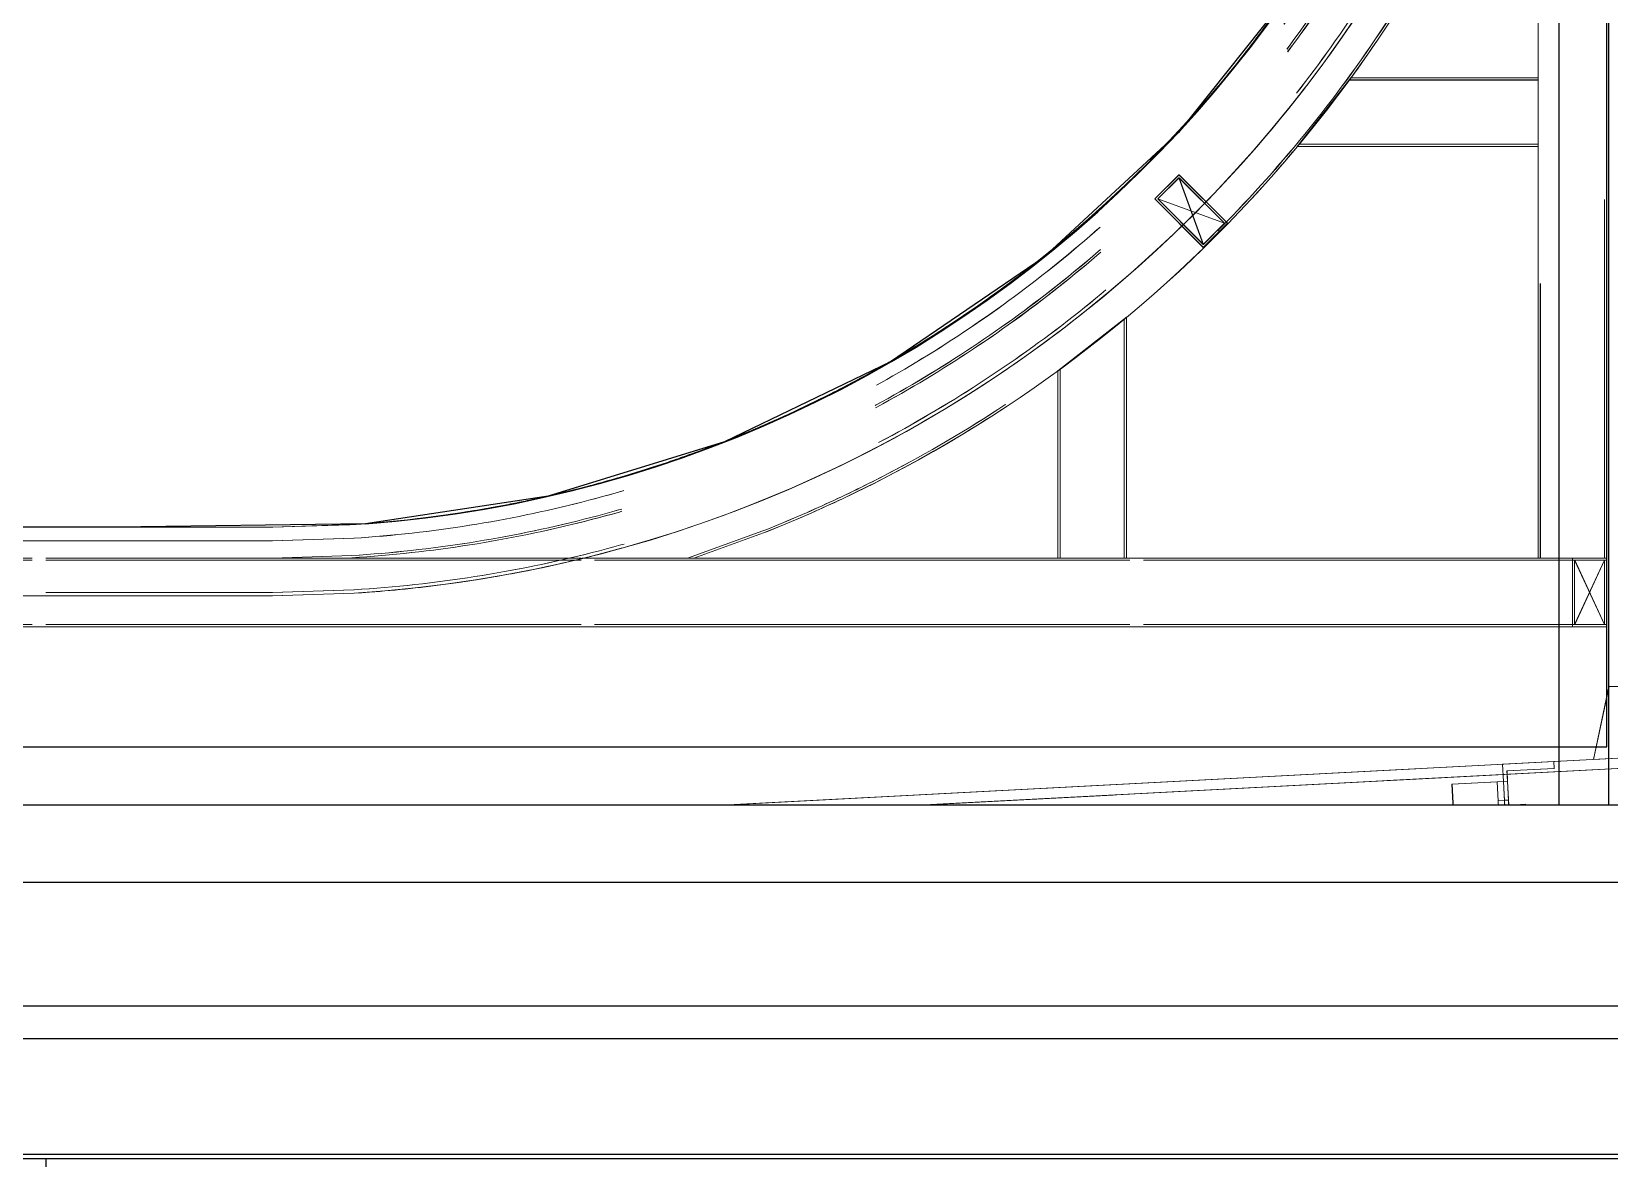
# Model space of a CAD drawing. Header units: millimetres. Extents: x 652937 to 1670132, y 1473552 to 2851037.
# Drawn here: x 816160 to 818460, y 1517620 to 1519263 of the extents above; entities that cross this region are included whole.
import ezdxf
from ezdxf.xclip import XClip

# ---------------------------------------------------------------- set-up
doc = ezdxf.new("R2010")
doc.units = ezdxf.units.MM
doc.header["$XCLIPFRAME"] = 0
doc.linetypes.add('XKITLINE00', pattern=[0])
doc.linetypes.add('XKITLINE02', pattern=[4, 2, -2])
doc.layers.add('000 - 0_HIDE_OBJ_FRAMING_DEF_SUB', color=1, linetype='Continuous', plot=False)
for name, color, linetype, lineweight in [('A-230-M_FLOOR', 2, 'Continuous', 25), ('A-CANOPY', 1, 'Continuous', 25), ('Bolt', 7, 'Continuous', 0), ('Part', 2, 'Continuous', 0), ('Vertical Circulation', 7, 'Continuous', 9)]:
    doc.layers.add(name, color=color, linetype=linetype, lineweight=lineweight)

# ---------------------------------------------------------------- blocks, each defined once
blk = doc.blocks.new('E4')
at = {"layer": '000 - 0_HIDE_OBJ_FRAMING_DEF_SUB'}
blk.add_lwpolyline([(-1567668.2, 114870), (-1567741.2, 114870), (-1567741.2, 105550), (-1567668.2, 105550)], close=True, dxfattribs=at)
blk = doc.blocks.new('*A20251517')
at = {"layer": 'Part', "linetype": 'XKITLINE02', "lineweight": 0}
for p, q in [((652.534204, 26.818121), (647.284207, 26.818121)), ((653.122833, 26.837389), (653.111288, 26.837011)), ((652.534204, 26.718121), (647.284207, 26.718121)), ((652.534204, 26.718121), (653.129373, 26.737603))]:
    blk.add_line(p, q, dxfattribs=at)
at = {"layer": 'Part', "linetype": 'XKITLINE00', "lineweight": 0}
blk.add_line((653.111288, 26.837011), (652.534204, 26.818121), dxfattribs=at)
at = {"layer": 'Part', "linetype": 'XKITLINE02', "lineweight": 0}
for radius, start, end in [(9.099993, 273.749874, 356.249995), (8.999993, 321.497964, 323.225508), (8.999993, 317.815545, 319.545902), (8.999993, 314.134329, 315.865543), (8.999993, 310.454048, 312.184236), (8.999993, 306.774508, 308.501708), (8.999993, 303.095567, 304.817577), (8.999993, 299.417466, 301.131274), (8.999993, 295.739362, 297.441934), (8.999993, 292.061602, 293.748154), (8.999993, 288.384133, 290.047513), (8.999993, 284.706912, 286.335439), (8.999993, 281.029904, 282.60213), (8.999993, 277.35308, 278.822102), (8.999993, 273.749874, 274.901874)]:
    blk.add_arc((652.534225, 35.818114), radius, start, end, dxfattribs=at)
at = {"layer": 'Part', "linetype": 'XKITLINE00', "lineweight": 0}
for start, end in [(319.545902, 321.497964), (315.865543, 317.815545), (312.184236, 314.134329), (308.501708, 310.454048), (304.817577, 306.774508), (301.131274, 303.095567), (297.441934, 299.417466), (293.748154, 295.739362), (290.047513, 292.061602), (286.335439, 288.384133), (282.60213, 284.706912), (278.822102, 281.029904), (274.901874, 277.35308)]:
    blk.add_arc((652.534225, 35.818114), 8.999993, start, end, dxfattribs=at)
blk = doc.blocks.new('*A20261518')
at = {"layer": 'Part', "linetype": 'XKITLINE00', "lineweight": 0}
for p, q in [((647.284203, 26.818121), (652.534208, 26.818121)), ((653.099323, 26.83588), (652.534208, 26.818121)), ((652.534208, 26.318121), (653.130718, 26.336867)), ((647.284203, 26.318121), (652.534208, 26.318121))]:
    blk.add_line(p, q, dxfattribs=at)
at = {"layer": 'Part', "linetype": 'XKITLINE02', "lineweight": 0}
for p, q in [((652.534208, 26.818121), (652.534213, 26.818121)), ((652.534209, 26.818121), (653.099323, 26.83588)), ((653.099327, 26.83588), (652.534213, 26.818121)), ((652.534213, 26.818121), (653.099327, 26.83588)), ((647.284203, 26.343121), (652.534213, 26.343121)), ((653.129148, 26.361818), (652.534209, 26.343121)), ((652.534213, 26.343121), (653.129153, 26.361818)), ((653.130723, 26.336867), (652.534213, 26.318121)), ((652.534208, 26.318121), (652.534213, 26.318121))]:
    blk.add_line(p, q, dxfattribs=at)
at = {"layer": 'Part', "linetype": 'XKITLINE00', "lineweight": 0}
for radius in [9.000005, 9.500005]:
    blk.add_arc((652.534208, 35.818126), radius, 273.599995, 356.399881, dxfattribs=at)
at = {"layer": 'Part', "linetype": 'XKITLINE02', "lineweight": 0}
for centre, radius in [((652.534209, 35.818126), 9.000005), ((652.534213, 35.818126), 9.000005), ((652.534213, 35.818126), 9.000005), ((652.534209, 35.818126), 9.475005), ((652.534213, 35.818126), 9.475005), ((652.534213, 35.818126), 9.500005)]:
    blk.add_arc(centre, radius, 273.599995, 356.399881, dxfattribs=at)
blk = doc.blocks.new('*A20671558')
at = {"layer": 'Part', "linetype": 'XKITLINE02', "lineweight": 0}
for p, q in [((648.676025, 24.343026), (662.776018, 25.081973)), ((662.776018, 23.668126), (648.676025, 23.668126))]:
    blk.add_line(p, q, dxfattribs=at)
blk = doc.blocks.new('*A20681559')
at = {"layer": 'Part', "linetype": 'XKITLINE00', "lineweight": 0}
for p, q in [((648.676022, 23.618126), (662.776022, 23.618126)), ((649.050994, 23.668126), (662.776022, 23.668126))]:
    blk.add_line(p, q, dxfattribs=at)
blk = doc.blocks.new('*A20691560')
at = {"layer": 'Part', "linetype": 'XKITLINE00', "lineweight": 0}
for p, q in [((648.676022, 24.418126), (662.776022, 25.157076)), ((662.776022, 25.081973), (650.068044, 24.415976))]:
    blk.add_line(p, q, dxfattribs=at)
blk = doc.blocks.new('*A20701561')
at = {"layer": 'Part', "linetype": 'XKITLINE02', "lineweight": 0}
for p, q in [((648.784211, 26.593119), (654.7918, 26.593119)), ((648.784211, 26.577119), (662.259222, 26.577119)), ((662.259222, 26.093119), (662.259222, 26.593119)), ((648.784211, 26.109119), (662.259222, 26.109119))]:
    blk.add_line(p, q, dxfattribs=at)
at = {"layer": 'Part', "linetype": 'XKITLINE00', "lineweight": 0}
for p, q in [((654.7918, 26.593119), (662.259221, 26.593119)), ((662.259221, 26.593119), (662.259222, 26.593119)), ((662.259221, 26.593119), (662.259221, 26.093119)), ((648.784211, 26.093119), (662.259222, 26.093119))]:
    blk.add_line(p, q, dxfattribs=at)
blk = doc.blocks.new('*A20711562')
at = {"layer": 'Part', "linetype": 'XKITLINE02', "lineweight": 0}
for p, q in [((661.759221, 37.205614), (662.034214, 37.205614)), ((661.759221, 37.205614), (661.759221, 33.560559)), ((661.759222, 37.205614), (661.759222, 26.593119)), ((661.775221, 26.593119), (661.775221, 37.205614)), ((661.775222, 26.593119), (661.775222, 37.205614)), ((662.243221, 26.593119), (662.243221, 37.205614)), ((662.243222, 37.205614), (662.243222, 26.593119)), ((662.259222, 37.205614), (662.259221, 37.205614)), ((662.259222, 37.205614), (662.259222, 26.593119)), ((662.259221, 26.593119), (662.259222, 26.593119))]:
    blk.add_line(p, q, dxfattribs=at)
at = {"layer": 'Part', "linetype": 'XKITLINE00', "lineweight": 0}
for p, q in [((662.259221, 37.205614), (662.034214, 37.205614)), ((662.259222, 37.205614), (662.259221, 37.205614)), ((662.259221, 26.593119), (662.259221, 37.205614)), ((661.759221, 33.560559), (661.759221, 26.593119)), ((661.759222, 26.593119), (661.759221, 26.593119)), ((661.759221, 26.593119), (662.259221, 26.593119)), ((662.259222, 26.593119), (662.259221, 26.593119))]:
    blk.add_line(p, q, dxfattribs=at)
blk = doc.blocks.new('*A20721563')
at = {"layer": 'Part', "linetype": 'XKITLINE02', "lineweight": 0}
for p, q in [((661.759201, 35.818117), (661.740998, 35.238875)), ((661.741, 35.238875), (661.759203, 35.818117)), ((661.759201, 35.818117), (661.759201, 33.560473)), ((661.759203, 35.818117), (661.759201, 35.818117)), ((661.759203, 35.818117), (661.759203, 32.746197)), ((661.756967, 35.23787), (661.759202, 35.308989)), ((661.759203, 35.308989), (661.756968, 35.23787)), ((661.759202, 35.308989), (661.759203, 35.308989)), ((661.759202, 32.793407), (661.561402, 32.243997)), ((661.561403, 32.243997), (661.759203, 32.793407)), ((661.759203, 32.793407), (661.759202, 32.793407)), ((661.759203, 32.746197), (661.576279, 32.238107)), ((656.108324, 26.790919), (655.558913, 26.593119)), ((655.558914, 26.593119), (656.108325, 26.790919)), ((656.114215, 26.776043), (655.606125, 26.593119)), ((653.113446, 26.611323), (652.534203, 26.593119)), ((652.534203, 26.593119), (654.791801, 26.593119)), ((652.534205, 26.593119), (653.113447, 26.611323)), ((653.043326, 26.593119), (653.11445, 26.595354)), ((653.043328, 26.593119), (653.043326, 26.593119)), ((653.114452, 26.595354), (653.043328, 26.593119))]:
    blk.add_line(p, q, dxfattribs=at)
at = {"layer": 'Part', "linetype": 'XKITLINE00', "lineweight": 0}
for p, q in [((661.759201, 33.560473), (661.759201, 32.746197)), ((661.576278, 32.238107), (661.759201, 32.746197)), ((661.759201, 32.746197), (661.759203, 32.746197)), ((655.606124, 26.593119), (656.114214, 26.776043)), ((654.791801, 26.593119), (655.606124, 26.593119)), ((655.606124, 26.593119), (655.606125, 26.593119))]:
    blk.add_line(p, q, dxfattribs=at)
at = {"layer": 'Part', "linetype": 'XKITLINE02', "lineweight": 0}
for centre, radius, start, end in [((652.534203, 35.818118), 9.224998, 273.600001, 356.399999), ((652.534205, 35.818118), 9.224998, 273.600001, 356.399999), ((652.534203, 35.818118), 9.240998, 273.600001, 356.399999), ((652.534205, 35.818118), 9.240998, 273.600001, 356.399999), ((652.534203, 35.818118), 9.708998, 291.600001, 338.399999), ((652.534205, 35.818118), 9.708998, 291.600001, 338.399999), ((652.534205, 35.818118), 9.724998, 291.600001, 338.399999)]:
    blk.add_arc(centre, radius, start, end, dxfattribs=at)
at = {"layer": 'Part', "linetype": 'XKITLINE00', "lineweight": 0}
blk.add_arc((652.534203, 35.818118), 9.724998, 291.600001, 338.399999, dxfattribs=at)
blk = doc.blocks.new('*A20781569')
at = {"layer": 'Part', "linetype": 'XKITLINE02', "lineweight": 0}
for p, q in [((662.009229, 26.593119), (662.009222, 26.593119)), ((662.259229, 26.593119), (662.009222, 26.593119)), ((662.009222, 26.593119), (662.009222, 26.093119)), ((662.243222, 26.109119), (662.025222, 26.577119)), ((662.025222, 26.109119), (662.243222, 26.577119)), ((662.025229, 26.577119), (662.025222, 26.577119)), ((662.025222, 26.109119), (662.025222, 26.577119)), ((662.025222, 26.577119), (662.243222, 26.577119)), ((662.025229, 26.109119), (662.243229, 26.577119)), ((662.243229, 26.109119), (662.025229, 26.577119)), ((662.243229, 26.577119), (662.243222, 26.577119)), ((662.243222, 26.577119), (662.243222, 26.109119)), ((662.259222, 26.093119), (662.259222, 26.593119)), ((662.025229, 26.109119), (662.025222, 26.109119)), ((662.243222, 26.109119), (662.025222, 26.109119)), ((662.243229, 26.109119), (662.243222, 26.109119)), ((662.009222, 26.093119), (662.259229, 26.093119))]:
    blk.add_line(p, q, dxfattribs=at)
blk = doc.blocks.new('*A20861577')
at = {"layer": 'Part', "linetype": 'XKITLINE02', "lineweight": 0}
for p, q in [((661.131901, 24.945729), (661.506387, 24.965355)), ((661.50639, 24.965355), (661.461449, 24.963)), ((661.492851, 24.363822), (661.461449, 24.963)), ((661.492853, 24.363822), (661.461451, 24.963)), ((661.506387, 24.965355), (661.50639, 24.965355)), ((661.506387, 24.965355), (661.537789, 24.366178)), ((661.50639, 24.965355), (661.537791, 24.366178)), ((661.131901, 24.945729), (661.163303, 24.346552)), ((661.163303, 24.346552), (661.537789, 24.366178)), ((661.537791, 24.366178), (661.492851, 24.363822)), ((661.537791, 24.366178), (661.537789, 24.366178))]:
    blk.add_line(p, q, dxfattribs=at)
blk = doc.blocks.new('*A20871578')
at = {"layer": 'Part', "linetype": 'XKITLINE00', "lineweight": 0}
for p, q in [((661.131901, 24.945729), (661.506385, 24.965355)), ((661.492848, 24.363822), (661.461446, 24.963)), ((661.537786, 24.366178), (661.506385, 24.965355)), ((661.506385, 24.965355), (661.506387, 24.965355)), ((661.131901, 24.945729), (661.163302, 24.346552)), ((661.537786, 24.366178), (661.163302, 24.346552)), ((661.537788, 24.366178), (661.537786, 24.366178))]:
    blk.add_line(p, q, dxfattribs=at)
at = {"layer": 'Part', "linetype": 'XKITLINE02', "lineweight": 0}
for p, q in [((661.49285, 24.363822), (661.461448, 24.963)), ((661.506385, 24.965355), (661.506387, 24.965355)), ((661.537788, 24.366178), (661.506387, 24.965355)), ((661.537786, 24.366178), (661.537788, 24.366178))]:
    blk.add_line(p, q, dxfattribs=at)
blk = doc.blocks.new('*A20881579')
at = {"layer": 'Bolt', "linetype": 'XKITLINE02', "lineweight": 0}
for p, q in [((661.431149, 24.786202), (661.670425, 24.798658)), ((661.468746, 24.825709), (661.513685, 24.828049)), ((661.472645, 24.750811), (661.517584, 24.75315)), ((661.51368, 24.828049), (661.543639, 24.829608)), ((661.517579, 24.75315), (661.547539, 24.75471)), ((661.444146, 24.53654), (661.683422, 24.548996)), ((661.481743, 24.576048), (661.526682, 24.578387)), ((661.485642, 24.501149), (661.530581, 24.503488)), ((661.526677, 24.578387), (661.556636, 24.579946)), ((661.530576, 24.503488), (661.560536, 24.505048))]:
    blk.add_line(p, q, dxfattribs=at)
blk = doc.blocks.new('*A20931584')
at = {"layer": 'Part', "linetype": 'XKITLINE00', "lineweight": 0}
for p, q in [((662.276018, 25.657073), (662.162911, 25.124942)), ((662.776018, 25.657073), (662.276018, 25.657073))]:
    blk.add_line(p, q, dxfattribs=at)
at = {"layer": 'Part', "linetype": 'XKITLINE02', "lineweight": 0}
for p, q in [((662.776018, 25.157073), (662.776018, 25.657073)), ((662.776018, 25.657073), (662.776018, 25.157073)), ((662.162911, 25.124942), (662.776018, 25.157073))]:
    blk.add_line(p, q, dxfattribs=at)
blk = doc.blocks.new('*A20971588')
at = {"layer": 'Part', "linetype": 'XKITLINE00', "lineweight": 0}
for p, q in [((660.004476, 29.593119), (660.395075, 30.093119)), ((660.395075, 30.093119), (661.759221, 30.093119)), ((661.759222, 30.093119), (661.759221, 30.093119)), ((661.759221, 30.093119), (661.759221, 29.593119)), ((660.004476, 29.593119), (661.759221, 29.593119)), ((661.759221, 29.593119), (661.759222, 29.593119))]:
    blk.add_line(p, q, dxfattribs=at)
at = {"layer": 'Part', "linetype": 'XKITLINE02', "lineweight": 0}
for p, q in [((660.004477, 29.593119), (660.395077, 30.093119)), ((661.759222, 30.077119), (660.382576, 30.077119)), ((661.759221, 30.093119), (661.759222, 30.093119)), ((661.759222, 30.077119), (661.759221, 30.077119)), ((661.759222, 29.593119), (661.759222, 30.093119)), ((660.016975, 29.609119), (661.759222, 29.609119)), ((661.759221, 29.609119), (661.759222, 29.609119)), ((661.759221, 29.593119), (661.759222, 29.593119))]:
    blk.add_line(p, q, dxfattribs=at)
blk = doc.blocks.new('*A21061597')
at = {"layer": 'Part', "linetype": 'XKITLINE00', "lineweight": 0}
blk.add_line((661.49984, 25.09025), (661.874333, 25.109876), dxfattribs=at)
at = {"layer": 'Part', "linetype": 'XKITLINE02', "lineweight": 0}
for p, q in [((661.506382, 24.965421), (661.49984, 25.09025)), ((661.876943, 25.059944), (661.874326, 25.109876)), ((661.506379, 24.965421), (661.536341, 24.966991)), ((661.539089, 24.341278), (661.506379, 24.965421)), ((661.506379, 24.965421), (661.506382, 24.965421)), ((661.532416, 25.041888), (661.87695, 25.059944)), ((661.532416, 25.041888), (661.536341, 24.966991)), ((661.536341, 24.966991), (661.536338, 24.966991)), ((661.566431, 24.392779), (661.536338, 24.966991)), ((661.910959, 24.410835), (661.566431, 24.392779)), ((661.566441, 24.392779), (661.566431, 24.392779)), ((661.910968, 24.410835), (661.910959, 24.410835)), ((661.913575, 24.360904), (661.910959, 24.410835)), ((661.539089, 24.341278), (661.913575, 24.360904)), ((661.539099, 24.341278), (661.539089, 24.341278)), ((661.913585, 24.360904), (661.913575, 24.360904))]:
    blk.add_line(p, q, dxfattribs=at)
blk = doc.blocks.new('*A22101701')
at = {"layer": 'Part', "linetype": 'XKITLINE02', "lineweight": 0}
for p, q in [((659.142255, 29.386837), (658.965479, 29.21006)), ((658.988106, 29.21006), (659.142255, 29.364209)), ((659.495809, 29.033283), (659.142255, 29.386837)), ((659.142262, 29.386837), (659.142255, 29.386837)), ((659.319032, 28.879134), (659.142255, 29.364209)), ((659.142262, 29.364209), (659.142255, 29.364209)), ((659.142255, 29.364209), (659.473181, 29.033283)), ((659.319039, 28.879134), (659.142262, 29.364209)), ((658.965486, 29.21006), (658.965479, 29.21006)), ((658.965479, 29.21006), (659.319032, 28.856507)), ((658.988106, 29.21006), (659.473181, 29.033283)), ((658.988113, 29.21006), (658.988106, 29.21006)), ((659.319032, 28.879134), (658.988106, 29.21006)), ((658.988113, 29.21006), (659.473188, 29.033283)), ((659.473181, 29.033283), (659.319032, 28.879134)), ((659.319032, 28.856507), (659.495809, 29.033283)), ((659.473188, 29.033283), (659.473181, 29.033283)), ((659.495816, 29.033283), (659.495809, 29.033283)), ((659.319039, 28.879134), (659.319032, 28.879134)), ((659.319039, 28.856507), (659.319032, 28.856507))]:
    blk.add_line(p, q, dxfattribs=at)
blk = doc.blocks.new('*A22111702')
at = {"layer": 'Part', "linetype": 'XKITLINE00', "lineweight": 0}
for p, q in [((658.259221, 27.95726), (658.759221, 28.347864)), ((658.759221, 26.593119), (658.759221, 28.347864)), ((658.759221, 28.347864), (658.759222, 28.347864)), ((658.259221, 26.593119), (658.259221, 27.95726)), ((658.259222, 27.95726), (658.259221, 27.95726)), ((658.259222, 26.593119), (658.259221, 26.593119)), ((658.759221, 26.593119), (658.259221, 26.593119)), ((658.759222, 26.593119), (658.759221, 26.593119))]:
    blk.add_line(p, q, dxfattribs=at)
at = {"layer": 'Part', "linetype": 'XKITLINE02', "lineweight": 0}
for p, q in [((658.759222, 28.347864), (658.259222, 27.95726)), ((658.743221, 26.593119), (658.743221, 28.335364)), ((658.743222, 28.335364), (658.743221, 28.335364)), ((658.743222, 26.593119), (658.743222, 28.335364)), ((658.759222, 26.593119), (658.759222, 28.347864)), ((658.259222, 26.593119), (658.259222, 27.95726)), ((658.275221, 26.593119), (658.275221, 27.969759)), ((658.275222, 27.969759), (658.275221, 27.969759)), ((658.275222, 26.593119), (658.275222, 27.969759))]:
    blk.add_line(p, q, dxfattribs=at)
blk = doc.blocks.new('15')
at = {"lineweight": 0, "xscale": 0.2, "yscale": 0.2, "zscale": 0.2}
for name in ['*A20251517', '*A20261518', '*A20711562', '*A20721563', '*A20971588', '*A22101701', '*A22111702', '*A20701561', '*A20781569', '*A20931584', '*A20691560', '*A20671558', '*A21061597', '*A20861577', '*A20871578', '*A20881579', '*A20681559']:
    blk.add_blockref(name, (663450.4123, 1524494.2626), dxfattribs=at)
blk = doc.blocks.new('W-1-PP18-ST_ENT3_REV02_20260413-214324_PP18_ENT3_SE_ELE4-1')
at = {"layer": 'A-230-M_FLOOR', "color": 4, "lineweight": 9}
blk.add_lwpolyline([(-6490, 102450), (-6490, 105881), (-6890, 105881), (-6890, 102450)], dxfattribs=at)
blk.add_blockref('E4', (1563456.2, 0))
at = {"layer": 'Vertical Circulation', "color": 4, "xscale": 1000, "yscale": 1000, "zscale": 1000}
blk.add_blockref('15', (-663587079.2, -1524393156.2), dxfattribs=at)
blk = doc.blocks.new('*A40084532')
at = {"layer": 'Part', "linetype": 'XKITLINE02', "lineweight": 0}
for p, q in [((-10.252789, -92.4201), (-10.252277, -92.4201)), ((-9.877789, -92.4201), (-10.252789, -92.4201)), ((-10.252789, -92.4201), (-10.252789, -95.3701)), ((-9.877789, -92.4201), (-9.877277, -92.4201)), ((-9.877789, -93.6701), (-9.877789, -92.4201)), ((-9.977789, -92.5201), (-10.152789, -92.5201)), ((-10.152789, -92.5201), (-10.152789, -95.3701)), ((-9.977789, -93.6701), (-9.977789, -92.5201)), ((-9.977789, -92.5201), (-9.977277, -92.5201)), ((-9.877789, -93.6701), (-9.977789, -93.6701)), ((-9.877277, -93.6701), (-9.877789, -93.6701)), ((-10.252794, -95.370253), (-10.256542, -95.484749)), ((-10.252789, -95.3701), (-10.252794, -95.370253)), ((-10.172273, -95.965269), (-10.152789, -95.3701)), ((-10.271602, -95.944759), (-10.272059, -95.958728)), ((-14.702798, -103.250932), (-14.702286, -103.250932)), ((-20.905117, -104.370093), (-19.252803, -104.370093)), ((-19.24941, -104.369982), (-19.252803, -104.370093)), ((-18.664175, -104.350825), (-18.675942, -104.35121)), ((-20.905117, -104.470093), (-19.252803, -104.470093)), ((-19.252803, -104.470093), (-18.657634, -104.450611))]:
    blk.add_line(p, q, dxfattribs=at)
at = {"layer": 'Part', "linetype": 'XKITLINE00', "lineweight": 0}
for p, q in [((-10.256542, -95.484749), (-10.271602, -95.944759)), ((-18.675942, -104.35121), (-19.24941, -104.369982))]:
    blk.add_line(p, q, dxfattribs=at)
at = {"layer": 'Part', "linetype": 'XKITLINE02', "lineweight": 0}
for centre, radius, start, end in [((-19.252782, -95.3701), 9.099993, 273.749873, 356.249995), ((-19.252783, -95.370107), 8.999993, 354.856084, 356.250041), ((-19.252782, -95.3701), 8.999993, 351.03407, 352.662828), ((-19.252782, -95.3701), 8.999993, 347.296546, 348.98655), ((-19.252782, -95.3701), 8.999993, 343.587159, 345.310071), ((-19.252782, -95.3701), 8.999993, 339.890556, 341.633363), ((-19.252782, -95.3701), 8.999993, 336.200831, 337.956389), ((-19.252782, -95.3701), 8.999993, 332.51523, 334.279105), ((-19.252782, -95.3701), 8.999993, 328.832293, 330.601456), ((-19.252782, -95.3701), 8.999993, 325.151174, 326.923377), ((-19.252782, -95.3701), 8.999993, 321.471349, 323.244779), ((-19.252782, -95.3701), 8.999993, 317.792476, 319.565551), ((-19.252782, -95.3701), 8.999993, 314.114322, 315.885548), ((-19.252782, -95.3701), 8.999993, 310.436723, 312.204572), ((-19.252782, -95.3701), 8.999993, 306.759559, 308.522352), ((-19.252782, -95.3701), 8.999993, 303.082742, 304.838502), ((-19.252782, -95.3701), 8.999993, 299.406203, 301.152455), ((-19.252782, -95.3701), 8.999993, 295.729892, 297.463343), ((-19.252782, -95.3701), 8.999993, 292.053765, 293.769764), ((-19.252782, -95.3701), 8.999993, 288.377791, 290.069297), ((-19.252782, -95.3701), 8.999993, 284.701943, 286.357368), ((-19.252782, -95.3701), 8.999993, 281.0262, 282.624177), ((-19.252782, -95.3701), 8.999993, 277.350542, 278.844237), ((-19.252782, -95.3701), 8.999993, 273.749872, 274.924068)]:
    blk.add_arc(centre, radius, start, end, dxfattribs=at)
at = {"layer": 'Part', "linetype": 'XKITLINE00', "lineweight": 0}
for start, end in [(352.662828, 354.856037), (348.98655, 351.03407), (345.310071, 347.296546), (341.633363, 343.587159), (337.956389, 339.890556), (334.279105, 336.200831), (330.601456, 332.51523), (326.923377, 328.832293), (323.244779, 325.151174), (319.565551, 321.471349), (315.885548, 317.792476), (312.204572, 314.114322), (308.522352, 310.436723), (304.838502, 306.759559), (301.152455, 303.082742), (297.463343, 299.406203), (293.769764, 295.729892), (290.069297, 292.053765), (286.357368, 288.377791), (282.624177, 284.701943), (274.924069, 277.350542), (278.844237, 281.0262)]:
    blk.add_arc((-19.252782, -95.3701), 8.999993, start, end, dxfattribs=at)
blk = doc.blocks.new('*A40094533')
at = {"layer": 'Part', "linetype": 'XKITLINE00', "lineweight": 0}
for p, q in [((-10.252939, -95.370107), (-10.252939, -92.4201)), ((-10.252934, -92.4201), (-10.252939, -92.4201)), ((-9.752789, -92.4201), (-10.252939, -92.4201)), ((-9.752939, -92.4201), (-9.752789, -92.4201)), ((-9.752939, -95.370108), (-9.752939, -92.4201)), ((-9.752789, -95.370108), (-9.752789, -92.4201)), ((-10.252939, -95.370107), (-10.2707, -95.935221)), ((-9.771687, -95.966618), (-9.752939, -95.370108)), ((-9.752789, -95.370108), (-9.771537, -95.966618)), ((-20.905117, -104.370093), (-19.252944, -104.370093)), ((-18.68783, -104.352334), (-19.252944, -104.370093)), ((-20.905117, -104.870093), (-19.252944, -104.870093)), ((-19.252944, -104.870093), (-18.656435, -104.851347))]:
    blk.add_line(p, q, dxfattribs=at)
at = {"layer": 'Part', "linetype": 'XKITLINE02', "lineweight": 0}
for p, q in [((-10.252934, -95.370107), (-10.252934, -92.4201)), ((-10.252794, -95.370107), (-10.252794, -92.4201)), ((-10.252789, -95.370107), (-10.252789, -92.4201)), ((-9.777934, -95.370108), (-9.777934, -92.4201)), ((-9.777794, -95.370108), (-9.777794, -92.4201)), ((-10.270695, -95.935221), (-10.252939, -95.370267)), ((-10.252939, -95.374728), (-10.270555, -95.935221)), ((-10.27055, -95.935221), (-10.252939, -95.374887)), ((-10.252794, -95.370107), (-10.252939, -95.374728)), ((-10.252939, -95.374887), (-10.252789, -95.370107)), ((-10.252939, -95.370267), (-10.252934, -95.370107)), ((-9.777934, -95.370108), (-9.796632, -95.965048)), ((-9.796492, -95.965048), (-9.777794, -95.370108)), ((-14.676288, -103.695009), (-14.676138, -103.695009)), ((-19.252944, -104.370093), (-19.252939, -104.370093)), ((-19.252799, -104.370093), (-19.252944, -104.370093)), ((-19.252944, -104.370093), (-19.252794, -104.370093)), ((-19.252939, -104.370093), (-18.687825, -104.352334)), ((-18.687685, -104.352334), (-19.252799, -104.370093)), ((-19.252794, -104.370093), (-18.68768, -104.352334)), ((-20.905117, -104.845093), (-19.252799, -104.845093)), ((-19.252944, -104.870093), (-19.252794, -104.870093)), ((-18.658, -104.826396), (-19.252939, -104.845093)), ((-19.252799, -104.845093), (-18.657859, -104.826396)), ((-18.656285, -104.851347), (-19.252794, -104.870093))]:
    blk.add_line(p, q, dxfattribs=at)
at = {"layer": 'Part', "linetype": 'XKITLINE00', "lineweight": 0}
for centre, radius, start in [((-19.252944, -95.370088), 9.000005, 273.599996), ((-19.252944, -95.370088), 9.500005, 273.599996), ((-19.252794, -95.370088), 9.500005, 287.999976)]:
    blk.add_arc(centre, radius, start, 356.399882, dxfattribs=at)
at = {"layer": 'Part', "linetype": 'XKITLINE02', "lineweight": 0}
for centre, radius, start, end in [((-19.252939, -95.370088), 9.000005, 273.599996, 356.399882), ((-19.252794, -95.370088), 9.000005, 273.599996, 356.399882), ((-19.252939, -95.370088), 9.475005, 273.599996, 356.399882), ((-19.252799, -95.370088), 9.475005, 273.599996, 356.399882), ((-19.252794, -95.370088), 9.500005, 273.599995, 287.999975)]:
    blk.add_arc(centre, radius, start, end, dxfattribs=at)
blk = doc.blocks.new('*A40114535')
at = {"layer": 'Part', "linetype": 'XKITLINE02', "lineweight": 0}
for p, q in [((-10.027806, -95.370097), (-10.04601, -95.949339)), ((-10.045959, -95.949339), (-10.027756, -95.370097)), ((-10.027756, -95.370097), (-10.027806, -95.370097)), ((-10.027806, -95.370097), (-10.027806, -97.627091)), ((-10.027756, -95.370097), (-10.027756, -98.442017)), ((-10.030038, -95.950344), (-10.027803, -95.879225)), ((-10.027759, -95.879225), (-10.029994, -95.950344)), ((-10.027803, -98.394807), (-10.027803, -95.879225)), ((-10.027803, -95.879225), (-10.027759, -95.879225)), ((-10.027759, -98.394807), (-10.027759, -95.879225)), ((-10.027803, -98.394807), (-10.225603, -98.944217)), ((-10.225559, -98.944217), (-10.027759, -98.394807)), ((-10.027759, -98.394807), (-10.027803, -98.394807)), ((-10.027787, -98.442103), (-10.21068, -98.950107)), ((-10.027806, -98.442017), (-10.027756, -98.442017)), ((-10.027756, -98.442017), (-10.027787, -98.442103)), ((-14.800873, -103.468045), (-14.800916, -103.468045)), ((-14.567751, -103.892177), (-14.567701, -103.892177)), ((-15.67868, -104.397295), (-16.228091, -104.595095)), ((-16.228048, -104.595095), (-15.678637, -104.397295)), ((-15.672744, -104.412171), (-16.180834, -104.595095)), ((-18.673562, -104.576891), (-19.252804, -104.595095)), ((-19.252804, -104.595095), (-16.995352, -104.595095)), ((-19.252754, -104.595095), (-18.673512, -104.576891)), ((-18.743678, -104.595095), (-18.672554, -104.59286)), ((-18.743634, -104.595095), (-18.743678, -104.595095)), ((-18.67251, -104.59286), (-18.743634, -104.595095)), ((-16.180884, -104.595095), (-16.180834, -104.595095))]:
    blk.add_line(p, q, dxfattribs=at)
at = {"layer": 'Part', "linetype": 'XKITLINE00', "lineweight": 0}
for p, q in [((-10.027806, -97.627091), (-10.027806, -98.442017)), ((-10.21073, -98.950107), (-10.027806, -98.442017)), ((-16.180884, -104.595095), (-15.672794, -104.412171)), ((-16.995352, -104.595095), (-16.180884, -104.595095))]:
    blk.add_line(p, q, dxfattribs=at)
at = {"layer": 'Part', "linetype": 'XKITLINE02', "lineweight": 0}
for centre, radius, start, end in [((-19.252804, -95.370097), 9.224998, 273.600002, 356.4), ((-19.252754, -95.370097), 9.224998, 273.600002, 356.4), ((-19.252801, -95.370097), 9.240998, 273.600002, 356.4), ((-19.252758, -95.370097), 9.240998, 273.600002, 356.4), ((-19.252801, -95.370097), 9.708998, 291.600001, 338.4), ((-19.252758, -95.370097), 9.708998, 291.600001, 338.4)]:
    blk.add_arc(centre, radius, start, end, dxfattribs=at)
at = {"layer": 'Part', "linetype": 'XKITLINE00', "lineweight": 0}
blk.add_arc((-19.252804, -95.370097), 9.724998, 291.600001, 338.4, dxfattribs=at)
blk = doc.blocks.new('*A40124536')
at = {"layer": 'Part', "linetype": 'XKITLINE02', "lineweight": 0}
for p, q in [((-10.027787, -93.9826), (-9.752939, -93.9826)), ((-10.027787, -93.9826), (-10.027787, -97.627005)), ((-10.027737, -93.9826), (-10.027737, -104.595095)), ((-10.011784, -104.595095), (-10.011784, -93.9826)), ((-10.01174, -104.595095), (-10.01174, -93.9826)), ((-9.543784, -104.595095), (-9.543784, -93.9826)), ((-9.54374, -93.9826), (-9.54374, -104.595095)), ((-9.527787, -93.9826), (-9.527737, -93.9826)), ((-9.527737, -93.9826), (-9.527787, -93.9826)), ((-9.527737, -104.595095), (-9.527787, -104.595095)), ((-9.527787, -104.595095), (-9.527737, -104.595095))]:
    blk.add_line(p, q, dxfattribs=at)
at = {"layer": 'Part', "linetype": 'XKITLINE00', "lineweight": 0}
for p, q in [((-9.527787, -93.9826), (-9.752939, -93.9826)), ((-9.527787, -104.595095), (-9.527787, -93.9826)), ((-9.527737, -93.9826), (-9.527737, -104.595095)), ((-10.027787, -97.627005), (-10.027787, -104.595095)), ((-10.027787, -104.595095), (-9.527787, -104.595095))]:
    blk.add_line(p, q, dxfattribs=at)
blk = doc.blocks.new('*A40134537')
at = {"layer": 'Part', "linetype": 'XKITLINE02', "lineweight": 0}
for p, q in [((-20.905117, -104.595095), (-16.995352, -104.595095)), ((-20.905117, -104.611095), (-9.52774, -104.611095)), ((-9.527737, -104.595095), (-9.527787, -104.595095)), ((-9.527787, -104.595095), (-9.527737, -104.595095)), ((-9.527784, -105.079095), (-9.527784, -104.611095)), ((-9.52774, -105.079095), (-9.52774, -104.611095)), ((-9.527737, -104.611095), (-9.527737, -105.079095)), ((-20.905117, -105.079095), (-9.52774, -105.079095)), ((-9.527787, -105.095095), (-9.527737, -105.095095)), ((-9.527737, -105.095095), (-9.527787, -105.095095))]:
    blk.add_line(p, q, dxfattribs=at)
at = {"layer": 'Part', "linetype": 'XKITLINE00', "lineweight": 0}
for p, q in [((-16.995352, -104.595095), (-9.527787, -104.595095)), ((-9.527787, -104.595095), (-9.527787, -105.095095)), ((-9.527737, -104.595095), (-9.527737, -104.611095)), ((-9.527787, -105.095095), (-20.905117, -105.095095)), ((-9.527737, -105.079095), (-9.527737, -105.095095))]:
    blk.add_line(p, q, dxfattribs=at)
blk = doc.blocks.new('*A40144538')
at = {"layer": 'Part', "linetype": 'XKITLINE00', "lineweight": 0}
for p, q in [((-20.905117, -106.654475), (-9.011135, -106.031138)), ((-20.905117, -106.729578), (-9.011135, -106.106241))]:
    blk.add_line(p, q, dxfattribs=at)
at = {"layer": 'Part', "linetype": 'XKITLINE02', "lineweight": 0}
for p, q in [((-20.905117, -106.654486), (-9.010935, -106.031138)), ((-20.905117, -106.729589), (-9.010935, -106.106241))]:
    blk.add_line(p, q, dxfattribs=at)
blk = doc.blocks.new('*A40154539')
at = {"layer": 'Part', "linetype": 'XKITLINE00', "lineweight": 0}
for p, q in [((-20.905117, -107.520088), (-9.011135, -107.520088)), ((-20.905117, -107.570088), (-9.011135, -107.570088))]:
    blk.add_line(p, q, dxfattribs=at)
blk = doc.blocks.new('*A40164540')
at = {"layer": 'Part', "linetype": 'XKITLINE02', "lineweight": 0}
for p, q in [((-9.011038, -106.106241), (-20.905117, -106.729581)), ((-9.011048, -106.106241), (-20.905117, -106.72958)), ((-9.011038, -107.520088), (-20.905117, -107.520088))]:
    blk.add_line(p, q, dxfattribs=at)
blk = doc.blocks.new('*A40184542')
at = {"layer": 'Part', "linetype": 'XKITLINE02', "lineweight": 0}
for p, q in [((-10.655155, -106.242485), (-10.280668, -106.222859)), ((-10.325598, -106.225214), (-10.655155, -106.242485)), ((-10.623753, -106.841662), (-10.655155, -106.242485)), ((-10.623744, -106.841662), (-10.655146, -106.242485)), ((-10.325532, -106.225214), (-10.325598, -106.225214)), ((-10.325598, -106.225214), (-10.294196, -106.824392)), ((-10.280593, -106.222859), (-10.325532, -106.225214)), ((-10.325532, -106.225214), (-10.29413, -106.824392)), ((-10.280668, -106.222859), (-10.280593, -106.222859)), ((-10.280668, -106.222859), (-10.249267, -106.822036)), ((-10.280593, -106.222859), (-10.249192, -106.822036)), ((-10.623753, -106.841662), (-10.249267, -106.822036)), ((-10.294196, -106.824392), (-10.623753, -106.841662)), ((-10.294196, -106.824392), (-10.29413, -106.824392)), ((-10.29413, -106.824392), (-10.249192, -106.822036)), ((-10.249192, -106.822036), (-10.249267, -106.822036))]:
    blk.add_line(p, q, dxfattribs=at)
blk = doc.blocks.new('*A40194543')
at = {"layer": 'Part', "linetype": 'XKITLINE00', "lineweight": 0}
for p, q in [((-10.655174, -106.242485), (-10.325692, -106.225217)), ((-10.623772, -106.841662), (-10.655174, -106.242485)), ((-10.325692, -106.225214), (-10.280754, -106.222859)), ((-10.29429, -106.824392), (-10.325692, -106.225214)), ((-10.249352, -106.822036), (-10.280754, -106.222859)), ((-10.249277, -106.822036), (-10.280678, -106.222859)), ((-10.623772, -106.841662), (-10.29429, -106.824395)), ((-10.249352, -106.822036), (-10.29429, -106.824392))]:
    blk.add_line(p, q, dxfattribs=at)
at = {"layer": 'Part', "linetype": 'XKITLINE02', "lineweight": 0}
for p, q in [((-10.623763, -106.841662), (-10.655165, -106.242485)), ((-10.325626, -106.225214), (-10.325692, -106.225214)), ((-10.325692, -106.225217), (-10.325626, -106.225214)), ((-10.325692, -106.225217), (-10.325626, -106.225214)), ((-10.325626, -106.225214), (-10.280678, -106.222859)), ((-10.294224, -106.824392), (-10.325626, -106.225214)), ((-10.280754, -106.222859), (-10.280678, -106.222859)), ((-10.29429, -106.824392), (-10.294224, -106.824392)), ((-10.29429, -106.824395), (-10.294224, -106.824392)), ((-10.294224, -106.824392), (-10.29429, -106.824395)), ((-10.294224, -106.824392), (-10.249277, -106.822036)), ((-10.249277, -106.822036), (-10.249352, -106.822036))]:
    blk.add_line(p, q, dxfattribs=at)
blk = doc.blocks.new('*A40204544')
at = {"layer": 'Part', "linetype": 'XKITLINE00', "lineweight": 0}
for p, q in [((-11.391932, -101.095095), (-11.782532, -101.595095)), ((-10.027787, -101.095095), (-11.391932, -101.095095)), ((-10.027787, -101.095095), (-10.027787, -101.595095)), ((-10.027787, -101.595095), (-11.782532, -101.595095))]:
    blk.add_line(p, q, dxfattribs=at)
at = {"layer": 'Part', "linetype": 'XKITLINE02', "lineweight": 0}
for p, q in [((-11.782482, -101.595095), (-11.391882, -101.095095)), ((-11.404428, -101.111095), (-11.770029, -101.579095)), ((-11.404384, -101.111095), (-11.769986, -101.579095)), ((-10.02774, -101.111095), (-11.404428, -101.111095)), ((-10.027737, -101.095095), (-10.027787, -101.095095)), ((-10.027737, -101.095095), (-10.027787, -101.095095)), ((-10.027784, -101.579095), (-10.027784, -101.111095)), ((-10.027784, -101.111095), (-10.02774, -101.111095)), ((-10.02774, -101.111095), (-10.02774, -101.579095)), ((-10.027737, -101.595095), (-10.027737, -101.095095)), ((-11.770029, -101.579095), (-10.02774, -101.579095)), ((-10.027787, -101.595095), (-10.027737, -101.595095)), ((-10.027737, -101.595095), (-10.027787, -101.595095)), ((-10.02774, -101.579095), (-10.027784, -101.579095))]:
    blk.add_line(p, q, dxfattribs=at)
blk = doc.blocks.new('*A40874611')
at = {"layer": 'Part', "linetype": 'XKITLINE00', "lineweight": 0}
for p, q in [((-20.902952, -108.220099), (-20.905117, -108.220099)), ((-20.902702, -108.220099), (-20.902952, -108.220099)), ((-20.902952, -108.220099), (-20.902702, -108.220099)), ((-20.902952, -124.470099), (-20.902952, -108.220099)), ((-20.902702, -124.470099), (-20.902702, -108.220099))]:
    blk.add_line(p, q, dxfattribs=at)
at = {"layer": 'Part', "linetype": 'XKITLINE02', "lineweight": 0}
for p, q in [((-20.902952, -108.220099), (-20.905117, -108.220099)), ((-20.905117, -124.470099), (-20.902702, -124.470099)), ((-20.902952, -124.470099), (-20.905117, -124.470099)), ((-20.902702, -124.470099), (-20.902952, -124.470099))]:
    blk.add_line(p, q, dxfattribs=at)
blk = doc.blocks.new('*A40914615')
at = {"layer": 'Part', "linetype": 'XKITLINE02', "lineweight": 0}
for p, q in [((-12.644704, -101.801377), (-12.821481, -101.978154)), ((-12.798853, -101.978154), (-12.644704, -101.824005)), ((-12.29115, -102.154931), (-12.644704, -101.801377)), ((-12.644704, -101.801377), (-12.644242, -101.801377)), ((-12.467927, -102.30908), (-12.644704, -101.824005)), ((-12.644704, -101.824005), (-12.644242, -101.824005)), ((-12.644704, -101.824005), (-12.313778, -102.154931)), ((-12.467465, -102.30908), (-12.644242, -101.824005)), ((-12.821481, -101.978154), (-12.821019, -101.978154)), ((-12.821481, -101.978154), (-12.467927, -102.331707)), ((-12.798853, -101.978154), (-12.313778, -102.154931)), ((-12.798853, -101.978154), (-12.798391, -101.978154)), ((-12.467927, -102.30908), (-12.798853, -101.978154)), ((-12.798391, -101.978154), (-12.313316, -102.154931)), ((-12.313778, -102.154931), (-12.467927, -102.30908)), ((-12.467927, -102.331707), (-12.29115, -102.154931)), ((-12.313778, -102.154931), (-12.313316, -102.154931)), ((-12.467927, -102.30908), (-12.467465, -102.30908))]:
    blk.add_line(p, q, dxfattribs=at)
at = {"layer": 'Part', "linetype": 'XKITLINE00', "lineweight": 0}
for p, q in [((-12.29115, -102.154931), (-12.290689, -102.154931)), ((-12.467927, -102.331707), (-12.467465, -102.331707))]:
    blk.add_line(p, q, dxfattribs=at)
blk = doc.blocks.new('*A40924616')
at = {"layer": 'Part', "linetype": 'XKITLINE00', "lineweight": 0}
for p, q in [((-13.527787, -103.230954), (-13.027787, -102.84035)), ((-13.027787, -104.595095), (-13.027787, -102.84035)), ((-13.027737, -104.595095), (-13.027737, -102.84035)), ((-13.527787, -104.595095), (-13.527787, -103.230954)), ((-13.527787, -104.595095), (-13.027787, -104.595095))]:
    blk.add_line(p, q, dxfattribs=at)
at = {"layer": 'Part', "linetype": 'XKITLINE02', "lineweight": 0}
for p, q in [((-13.027737, -102.84035), (-13.527737, -103.230954)), ((-13.043784, -102.85285), (-13.511784, -103.218455)), ((-13.51174, -103.218455), (-13.04374, -102.85285)), ((-13.043784, -104.595095), (-13.043784, -102.85285)), ((-13.04374, -102.85285), (-13.043784, -102.85285)), ((-13.04374, -104.595095), (-13.04374, -102.85285)), ((-13.027787, -102.84035), (-13.027737, -102.84035)), ((-13.527737, -103.230954), (-13.527787, -103.230954)), ((-13.527737, -104.595095), (-13.527737, -103.230954)), ((-13.511784, -104.595095), (-13.511784, -103.218455)), ((-13.51174, -103.218455), (-13.511784, -103.218455)), ((-13.51174, -104.595095), (-13.51174, -103.218455)), ((-13.527737, -104.595095), (-13.527787, -104.595095)), ((-13.027787, -104.595095), (-13.027737, -104.595095))]:
    blk.add_line(p, q, dxfattribs=at)
blk = doc.blocks.new('*A41064630')
at = {"layer": 'Part', "linetype": 'XKITLINE02', "lineweight": 0}
for p, q in [((-9.777737, -104.595095), (-9.777275, -104.595095)), ((-9.527737, -104.595095), (-9.777737, -104.595095)), ((-9.777737, -104.595095), (-9.777737, -105.095095)), ((-9.543737, -105.079095), (-9.761737, -104.611095)), ((-9.761737, -105.079095), (-9.543737, -104.611095)), ((-9.761737, -104.611095), (-9.761275, -104.611095)), ((-9.761737, -105.079095), (-9.761737, -104.611095)), ((-9.761737, -104.611095), (-9.543737, -104.611095)), ((-9.761275, -105.079095), (-9.543275, -104.611095)), ((-9.543275, -105.079095), (-9.761275, -104.611095)), ((-9.543737, -104.611095), (-9.543275, -104.611095)), ((-9.543737, -104.611095), (-9.543737, -105.079095)), ((-9.527737, -104.611095), (-9.527737, -105.079095)), ((-9.777737, -105.095095), (-9.527737, -105.095095)), ((-9.761737, -105.079095), (-9.761275, -105.079095)), ((-9.543737, -105.079095), (-9.761737, -105.079095)), ((-9.543737, -105.079095), (-9.543275, -105.079095))]:
    blk.add_line(p, q, dxfattribs=at)
at = {"layer": 'Part', "linetype": 'XKITLINE00', "lineweight": 0}
for p, q in [((-9.527737, -104.595095), (-9.527737, -104.611095)), ((-9.527737, -104.595095), (-9.527275, -104.595095)), ((-9.527737, -105.079095), (-9.527737, -105.095095)), ((-9.527737, -105.095095), (-9.527275, -105.095095))]:
    blk.add_line(p, q, dxfattribs=at)
blk = doc.blocks.new('*A41184642')
at = {"layer": 'Bolt', "linetype": 'XKITLINE02', "lineweight": 0}
for p, q in [((-10.318274, -106.362504), (-10.273335, -106.360165)), ((-10.27334, -106.360165), (-10.24338, -106.358606)), ((-10.355863, -106.402012), (-10.116587, -106.389556)), ((-10.31436, -106.437403), (-10.26942, -106.435064)), ((-10.269425, -106.435064), (-10.239466, -106.433504)), ((-10.342866, -106.651674), (-10.10359, -106.639218)), ((-10.305277, -106.612166), (-10.260338, -106.609827)), ((-10.301363, -106.687065), (-10.256424, -106.684726)), ((-10.260343, -106.609827), (-10.230383, -106.608268)), ((-10.256429, -106.684726), (-10.226469, -106.683166))]:
    blk.add_line(p, q, dxfattribs=at)
blk = doc.blocks.new('*A41244648')
at = {"layer": 'Part', "linetype": 'XKITLINE00', "lineweight": 0}
for q in [(-9.624155, -106.063272), (-9.011178, -105.531141)]:
    blk.add_line((-9.511049, -105.531141), q, dxfattribs=at)
at = {"layer": 'Part', "linetype": 'XKITLINE02', "lineweight": 0}
for p, q in [((-9.624143, -106.063272), (-9.511037, -105.531141)), ((-9.011178, -105.531141), (-9.011049, -105.531141)), ((-9.011178, -105.531141), (-9.011037, -105.531141)), ((-9.011049, -106.031141), (-9.011049, -105.531141)), ((-9.011049, -105.531141), (-9.011037, -105.531141)), ((-9.011037, -105.531141), (-9.011037, -106.031141)), ((-9.624155, -106.063272), (-9.011049, -106.031141)), ((-9.624155, -106.063272), (-9.624143, -106.063272)), ((-9.011037, -106.031141), (-9.624143, -106.063272)), ((-9.011049, -106.031141), (-9.011037, -106.031141))]:
    blk.add_line(p, q, dxfattribs=at)
blk = doc.blocks.new('*A41494673')
at = {"layer": 'Part', "linetype": 'XKITLINE02', "lineweight": 0}
for p, q in [((-10.287114, -106.097964), (-9.912628, -106.078338)), ((-10.280572, -106.222793), (-10.287114, -106.097964)), ((-10.287114, -106.097964), (-10.286657, -106.097964)), ((-9.910011, -106.12827), (-10.254538, -106.146326)), ((-9.912628, -106.078338), (-9.912171, -106.078338)), ((-9.912628, -106.078338), (-9.910011, -106.12827)), ((-9.910011, -106.12827), (-9.909554, -106.12827)), ((-10.250703, -106.221223), (-10.280662, -106.222793)), ((-10.247952, -106.846936), (-10.280662, -106.222793)), ((-10.280662, -106.222793), (-10.280572, -106.222793)), ((-10.280572, -106.222793), (-10.250613, -106.221223)), ((-10.254538, -106.146326), (-10.254081, -106.146326)), ((-10.254538, -106.146326), (-10.250613, -106.221223)), ((-10.250613, -106.221223), (-10.250703, -106.221223)), ((-10.22061, -106.795435), (-10.250703, -106.221223)), ((-10.247952, -106.846936), (-9.873466, -106.82731)), ((-9.876083, -106.777379), (-10.22061, -106.795435)), ((-10.22061, -106.795435), (-10.220063, -106.795435)), ((-9.876083, -106.777379), (-9.875536, -106.777379)), ((-9.873466, -106.82731), (-9.876083, -106.777379)), ((-9.873466, -106.82731), (-9.872919, -106.82731)), ((-10.247405, -106.846936), (-10.247952, -106.846936))]:
    blk.add_line(p, q, dxfattribs=at)
blk = doc.blocks.new('W-1-PP18-ST_ENT3_REV02_20260413-214457_PP18_ENT3_SE_ELE4-2')
at = {"lineweight": 0, "xscale": 200, "yscale": 200, "zscale": 200}
for name in ['*A40084532', '*A40094533', '*A40124536', '*A40114535', '*A40204544', '*A40914615', '*A40924616', '*A40134537', '*A41064630', '*A41244648', '*A40144538', '*A41494673', '*A40164540', '*A40194543', '*A40184542', '*A41184642', '*A40154539', '*A40874611']:
    blk.add_blockref(name, (-2309.3778, 127344.0198), dxfattribs=at)
blk = doc.blocks.new('*U7581')
blk.add_wipeout([(-17403.4, 175), (-17153.4, 175), (-17153.4, 6), (-17203.4, 6), (-17203.4, 0), (0, 0), (0, 515), (-16553.4, 515), (-16553.4, 402.5), (-16980.9, 402.5), (-16980.9, 222.3), (-17403.4, 222.3)]).dxf.layer = 'A-CANOPY'
at = {"layer": 'A-CANOPY'}
for p, q in [((-16553.4, 402.5), (0, 402.5)), ((-16980.9, 222.3), (0, 222.3)), ((-17169.8, 175), (0, 175)), ((-17153.4, 6), (0, 6))]:
    blk.add_line(p, q, dxfattribs=at)
blk.add_lwpolyline([(-17403.4, 175), (-17153.4, 175), (-17153.4, 6), (-17203.4, 6), (-17203.4, 0), (0, 0), (0, 515), (-16553.4, 515), (-16553.4, 402.5), (-16980.9, 402.5), (-16980.9, 222.3), (-17403.4, 222.3), (-17403.4, 175)], close=True, dxfattribs=at)
blk = doc.blocks.new('C-1-PP18-AR-2341-02-C_20260414-001432_PP18_ENT3_EX_ELE4')
at = {"color": 6}
blk.add_blockref('*U7581', (9563.7, 105550), dxfattribs=at)
blk = doc.blocks.new('A$Cbf322bd4')
at = {"layer": 'A-CANOPY'}
blk.add_lwpolyline([(458, -320), (2995.1, -320), (2995.1, 2127.5), (2950.1, 2127.5), (2950.1, 2390), (2850, 2390), (2850, 1800), (2850, 1800), (2830.2, 1531.7), (2770.7, 1269.4), (2672.6, 1018.9), (2538.3, 785.9), (2370.6, 575.5), (2173.5, 392.5), (1951.2, 240.9), (1708.9, 124.3), (1451.8, 45.1), (1185.8, 5.1), (821.9, 0), (0, 0)], dxfattribs=at)

msp = doc.modelspace()

# ---------------------------------------------------------------- block references
at = {"color": 6}
ref = msp.add_blockref('W-1-PP18-ST_ENT3_REV02_20260413-214324_PP18_ENT3_SE_ELE4-1', (822670.5264, 1412070.4203), dxfattribs=at)
XClip(ref).set_block_clipping_path([(-8921.6742467015, 100922), (26429.9241350386, 117178.2602934372)])

# ---------------------------------------------------------------- next in the draw order: block references
ref = msp.add_blockref('W-1-PP18-ST_ENT3_REV02_20260413-214457_PP18_ENT3_SE_ELE4-2', (822670.5264, 1412070.4203), dxfattribs=at)
XClip(ref).set_block_clipping_path([(-8921.6742467015, 100922), (26429.9241350386, 117178.2602934372)])

# ---------------------------------------------------------------- next in the draw order: linework, layer by layer
msp.add_line((816646.3001, 1518545.5494), (816282.4637, 1518540.4215), dxfattribs=at)
msp.add_arc((816513.1847, 1520337.9569), 1797.3437, 274.2473455, 0.0787403, dxfattribs=at)

# ---------------------------------------------------------------- next in the draw order: block references
msp.add_blockref('C-1-PP18-AR-2341-02-C_20260414-001432_PP18_ENT3_EX_ELE4', (822670.5264, 1412070.4203))

# ---------------------------------------------------------------- next in the draw order: block references
msp.add_blockref('A$Cbf322bd4', (815460.5244, 1518540.4215), dxfattribs=at)

doc.saveas('drawing.dxf')
